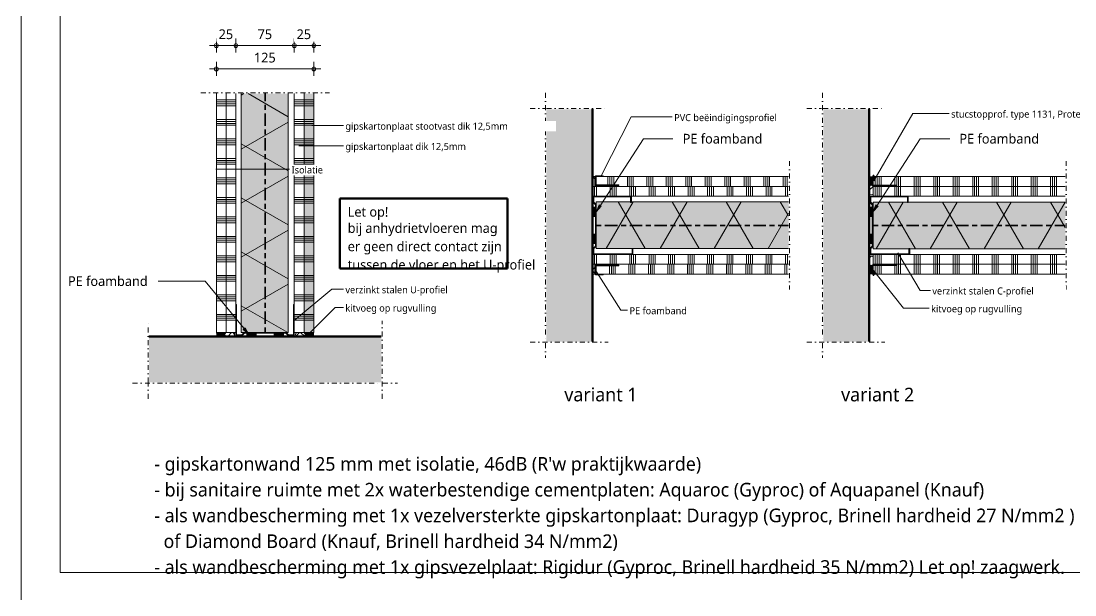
# Model space of a CAD drawing. Header units: millimetres. Extents: x -617 to 12931, y -7813 to -1363.
# Drawn here: x 1511 to 2863, y -2827 to -2091 of the extents above; entities that cross this region are included whole.
import ezdxf

# ---------------------------------------------------------------- set-up
doc = ezdxf.new("R2010")
doc.units = ezdxf.units.MM
doc.linetypes.add('Center', pattern=[31.75, 6.35, -4.7625, 15.875, -4.7625])
doc.linetypes.add('Dash dot', pattern=[15.875, 6.35, -4.7625, 0, -4.7625])
for name, color, linetype, lineweight in [('A-ANNO-DIMS', 211, 'Continuous', 13), ('A-ANNO-DIMS-5', 211, 'Continuous', 13), ('A-ANNO-IDEN', 131, 'Continuous', 18), ('A-DETL', 90, 'Continuous', 13), ('A-DETL-CNTR', 5, 'Center', 35), ('A-DETL-GENF', 92, 'Continuous', 18), ('G-ANNO-TEXT', 231, 'Continuous', 13)]:
    doc.layers.add(name, color=color, linetype=linetype, lineweight=lineweight)
doc.styles.add('Segoe UI_2', font='segoeui.ttf', dxfattribs={"height": 9})
doc.styles.add('Segoe UI_3', font='segoeui.ttf', dxfattribs={"height": 12.5})
doc.styles.add('Segoe UI_4', font='segoeui.ttf', dxfattribs={"height": 17.5})
doc.dimstyles.new('2_5_mm', dxfattribs={"dimscale": 304.8, "dimtxt": 13.092049, "dimasz": 0.016404, "dimexe": 0.029528, "dimexo": 0.0625, "dimgap": 0.014764, "dimtad": 1, "dimdec": 0, "dimzin": 0, "dimdsep": 46, "dimtxsty": 'Segoe UI_3', "dimblk1": 'DOTBLANK', "dimblk2": 'DOTBLANK', "dimsah": 1, "dimcen": 0.09, "dimdle": 0.029528, "dimazin": 0, "dimtfac": 1, "dimtdec": 4, "dimtix": 1, "dimtmove": 0, "dimatfit": 3, "dimfxl": 0.029528, "dimfxlon": 1, "dimtvp": 1, "dimtfill": 1, "dimtolj": 1, "dimtzin": 0, "dimarcsym": 2})
pattern_1 = [(60, (0, 60.8), (-51.962, 30), []), (120, (0, 60.8), (-51.962, -30), [])]

# ---------------------------------------------------------------- blocks, each defined once
blk = doc.blocks.new('42 isolatie - Type 1-3760022-22_1 Principedetails metalstud')
at = {"layer": 'A-DETL-GENF'}
blk.add_hatch(color=256, dxfattribs=at).paths.add_polyline_path([(0.3, 0.8), (306.9, 0.8), (306.9, 60.8), (0.3, 60.8), (0.3, 57.3), (0.4, 57.2), (0.4, 3.4), (0.3, 3.3)])
at = {"layer": 'A-DETL-GENF', "lineweight": 13}
h = blk.add_hatch(dxfattribs=at)
h.set_pattern_fill('FP_1', color=256, style=0, pattern_type=2)
h.set_pattern_definition(pattern_1)
h.paths.add_polyline_path([(0.3, 0.8), (306.9, 0.8), (306.9, 60.8), (0.3, 60.8), (0.3, 57.3), (0.4, 57.2), (0.4, 3.4), (0.3, 3.3)])
at = {"layer": 'A-DETL-GENF'}
for p, q in [((306.9, 60.8), (0.3, 60.8)), ((0.3, 60.8), (0.3, 57.3)), ((306.9, 60.8), (0.3, 60.8)), ((0.3, 60.8), (0.3, 57.3)), ((0.3, 3.3), (0.3, 0.8)), ((0.3, 3.3), (0.3, 0.8)), ((0.3, 0.8), (306.9, 0.8)), ((0.3, 0.8), (306.9, 0.8))]:
    blk.add_line(p, q, dxfattribs=at)
blk = doc.blocks.new('42 isolatie - Type 1-3760021-22_1 Principedetails metalstud')
at = {"layer": 'A-DETL-GENF'}
blk.add_hatch(color=256, dxfattribs=at).paths.add_polyline_path([(247.3, 0.8), (247.3, 60.8), (45.7, 60.8), (45.7, 60.1), (44.7, 60.1), (44.7, 60.8), (0.3, 60.8), (0.3, 57.9), (0.7, 57.5), (0.7, 3.6), (0.3, 3.2), (0.3, 0.8), (46.7, 0.8), (46.7, 1.1), (47.7, 1.1), (47.7, 0.8), (82.5, 0.8)])
at = {"layer": 'A-DETL-GENF', "lineweight": 13}
h = blk.add_hatch(dxfattribs=at)
h.set_pattern_fill('FP_1', color=256, style=0, pattern_type=2)
h.set_pattern_definition(pattern_1)
h.paths.add_polyline_path([(247.3, 0.8), (247.3, 60.8), (45.7, 60.8), (45.7, 60.1), (44.7, 60.1), (44.7, 60.8), (0.3, 60.8), (0.3, 57.9), (0.7, 57.5), (0.7, 3.6), (0.3, 3.2), (0.3, 0.8), (46.7, 0.8), (46.7, 1.1), (47.7, 1.1), (47.7, 0.8), (82.5, 0.8)])
at = {"layer": 'A-DETL-GENF'}
for p, q in [((44.7, 60.8), (0.3, 60.8)), ((0.3, 60.8), (0.3, 57.9)), ((44.7, 60.8), (0.3, 60.8)), ((0.3, 60.8), (0.3, 57.9)), ((247.3, 60.8), (45.7, 60.8)), ((247.3, 60.8), (45.7, 60.8)), ((0.3, 3.2), (0.3, 0.8)), ((0.3, 3.2), (0.3, 0.8)), ((0.3, 0.8), (46.7, 0.8)), ((0.3, 0.8), (46.7, 0.8)), ((47.7, 0.8), (247.3, 0.8)), ((47.7, 0.8), (247.3, 0.8))]:
    blk.add_line(p, q, dxfattribs=at)
blk = doc.blocks.new('42 isolatie - Type 1-3760020-22_1 Principedetails metalstud')
at = {"layer": 'A-DETL-GENF'}
blk.add_hatch(color=256, dxfattribs=at).paths.add_polyline_path([(0.8, -0.8), (0.8, -60.8), (202.4, -60.8), (202.4, -60.6), (203.4, -60.6), (203.4, -60.8), (247.3, -60.8), (247.3, -0.8), (201.4, -0.8), (201.4, -1.6), (200.4, -1.6), (200.4, -0.8), (50.4, -0.8)])
at = {"layer": 'A-DETL-GENF', "lineweight": 13}
h = blk.add_hatch(dxfattribs=at)
h.set_pattern_fill('FP_2', color=256, style=0, pattern_type=2)
h.set_pattern_definition([(300, (0, -60.8), (-51.962, -30), []), (240, (0, -60.8), (-51.962, 30), [])])
h.paths.add_polyline_path([(0.8, -0.8), (0.8, -60.8), (202.4, -60.8), (202.4, -60.6), (203.4, -60.6), (203.4, -60.8), (247.3, -60.8), (247.3, -0.8), (201.4, -0.8), (201.4, -1.6), (200.4, -1.6), (200.4, -0.8), (50.4, -0.8)])
at = {"layer": 'A-DETL-GENF'}
for p, q in [((200.4, -0.8), (0.8, -0.8)), ((200.4, -0.8), (0.8, -0.8)), ((247.3, -0.8), (201.4, -0.8)), ((247.3, -0.8), (201.4, -0.8)), ((247.3, -60.8), (247.3, -0.8)), ((247.3, -60.8), (247.3, -0.8)), ((0.8, -60.8), (202.4, -60.8)), ((0.8, -60.8), (202.4, -60.8)), ((203.4, -60.8), (247.3, -60.8)), ((203.4, -60.8), (247.3, -60.8))]:
    blk.add_line(p, q, dxfattribs=at)
blk = doc.blocks.new('40  gipsplaat - D12_5-V40-22_1 Principedetails metalstud')
at = {"layer": 'A-DETL-GENF', "lineweight": 13}
h = blk.add_hatch(dxfattribs=at)
h.set_pattern_fill('FP_65', color=256, style=0, pattern_type=2)
h.set_pattern_definition([(90, (-2593.607, 2315.394), (-25, 1e-15), []), (90, (-2591.107, 2315.394), (-25, 1e-15), []), (90, (-2588.607, 2315.394), (-25, 1e-15), []), (90, (-2586.107, 2315.394), (-25, 1e-15), [])])
h.paths.add_polyline_path([(0, 0), (246.5, 0), (246.5, 12.5), (0, 12.5), (0, 1.8)])
at = {"layer": 'A-DETL-GENF'}
for p, q in [((246.5, 12.5), (0, 12.5)), ((0, 12.5), (0, 2.7)), ((0, 12.5), (0, 2.7)), ((0, 2.7), (0, 0)), ((0, 2.7), (0, 0)), ((0, 0), (36, 0)), ((36, 0), (44, 0)), ((44, 0), (246.5, 0)), ((44, 0), (246.5, 0))]:
    blk.add_line(p, q, dxfattribs=at)
blk = doc.blocks.new('40  gipsplaat - D12_5-V41-22_1 Principedetails metalstud')
at = {"layer": 'A-DETL-GENF', "lineweight": 13}
h = blk.add_hatch(dxfattribs=at)
h.set_pattern_fill('FP_66', color=256, style=0, pattern_type=2)
h.set_pattern_definition([(90, (-2593.607, 2302.894), (-25, 1e-15), []), (90, (-2591.107, 2302.894), (-25, 1e-15), []), (90, (-2588.607, 2302.894), (-25, 1e-15), []), (90, (-2586.107, 2302.894), (-25, 1e-15), [])])
h.paths.add_polyline_path([(0, 0), (246.5, 0), (246.5, 12.5), (0, 12.5), (0, 0.3)])
at = {"layer": 'A-DETL-GENF'}
for p, q in [((246.5, 12.5), (0, 12.5)), ((0, 12.5), (0, 0)), ((246.5, 12.5), (0, 12.5)), ((0, 0), (246.5, 0)), ((0, 0), (246.5, 0))]:
    blk.add_line(p, q, dxfattribs=at)
blk = doc.blocks.new('40  gipsplaat - D12_5-V42-22_1 Principedetails metalstud')
at = {"layer": 'A-DETL-GENF', "lineweight": 13}
h = blk.add_hatch(dxfattribs=at)
h.set_pattern_fill('FP_67', color=256, style=0, pattern_type=2)
h.set_pattern_definition([(90, (-2593.607, 2402.894), (-25, 1e-15), []), (90, (-2591.107, 2402.894), (-25, 1e-15), []), (90, (-2588.607, 2402.894), (-25, 1e-15), []), (90, (-2586.107, 2402.894), (-25, 1e-15), [])])
h.paths.add_polyline_path([(47, 0), (246.5, 0), (246.5, 12.5), (0, 12.5), (0, 0), (46, 0)])
at = {"layer": 'A-DETL-GENF'}
for p, q in [((36, 12.5), (0, 12.5)), ((0, 12.5), (0, 9.8)), ((0, 12.5), (0, 9.8)), ((0, 9.8), (0, 0)), ((0, 9.8), (0, 0)), ((0, 0), (246.5, 0)), ((46, 12.5), (36, 12.5)), ((246.5, 12.5), (46, 12.5)), ((246.5, 12.5), (46, 12.5))]:
    blk.add_line(p, q, dxfattribs=at)
blk = doc.blocks.new('40  gipsplaat - D12_5-V43-22_1 Principedetails metalstud')
at = {"layer": 'A-DETL-GENF', "lineweight": 13}
h = blk.add_hatch(dxfattribs=at)
h.set_pattern_fill('FP_68', color=256, style=0, pattern_type=2)
h.set_pattern_definition([(90, (-2593.607, 2415.394), (-25, 1e-15), []), (90, (-2591.107, 2415.394), (-25, 1e-15), []), (90, (-2588.607, 2415.394), (-25, 1e-15), []), (90, (-2586.107, 2415.394), (-25, 1e-15), [])])
h.paths.add_polyline_path([(197, 0), (246.5, 0), (246.5, 12.5), (0, 12.5), (0, 0)])
at = {"layer": 'A-DETL-GENF'}
for p, q in [((246.5, 12.5), (0, 12.5)), ((0, 12.5), (0, 0)), ((246.5, 12.5), (0, 12.5)), ((0, 0), (246.5, 0)), ((0, 0), (246.5, 0))]:
    blk.add_line(p, q, dxfattribs=at)
blk = doc.blocks.new('22 metalstud profiel - 75 mm vert-2069729-22_1 Principedetails metalstud')
at = {"layer": 'A-DETL-GENF'}
for points in [[(-23.5, -3), (-11.5, -3), (-11.5, 1), (-23.5, 1)], [(11.5, -3), (23.5, -3), (23.5, 1), (11.5, 1)], [(-37.5, -50), (-36.5, -51), (-29.5, -51), (-29.5, -50), (-36.5, -50), (-36.5, -1), (-29.9, -1), (-26.9, -4), (26.9, -4), (29.9, -1), (36.5, -1), (36.5, -48), (29.5, -48), (29.5, -49), (36.5, -49), (37.5, -48), (37.5, -1), (36.5, 0), (29.5, 0), (26.5, -3), (-26.5, -3), (-29.5, 0), (-36.5, 0), (-37.5, -1), (-37.5, -12.9)]]:
    blk.add_hatch(color=256, dxfattribs=at).paths.add_polyline_path(points)
for p, q in [((-36.5, 0), (-37.5, -1)), ((-29.5, 0), (-36.5, 0)), ((-26.5, -3), (-29.5, 0)), ((-23.5, 1), (-23.5, -3)), ((-11.5, -3), (-11.5, 1)), ((11.5, 1), (11.5, -3)), ((23.5, -3), (23.5, 1)), ((29.5, 0), (26.5, -3)), ((36.5, 0), (29.5, 0)), ((37.5, -1), (36.5, 0)), ((-37.5, -1), (-37.5, -50)), ((-36.5, -50), (-36.5, -1)), ((-36.5, -1), (-29.9, -1)), ((-29.9, -1), (-26.9, -4)), ((-26.9, -4), (26.9, -4)), ((26.5, -3), (-26.5, -3)), ((26.9, -4), (29.9, -1)), ((29.9, -1), (36.5, -1)), ((36.5, -1), (36.5, -48)), ((37.5, -48), (37.5, -1)), ((-37.5, -50), (-36.5, -51)), ((-29.5, -50), (-36.5, -50)), ((-36.5, -51), (-29.5, -51)), ((-29.5, -51), (-29.5, -50)), ((36.5, -48), (29.5, -48)), ((29.5, -48), (29.5, -49)), ((29.5, -49), (36.5, -49)), ((36.5, -49), (37.5, -48))]:
    blk.add_line(p, q, dxfattribs=at)
blk = doc.blocks.new('40  gipsplaat - D12_5-V44-22_1 Principedetails metalstud')
at = {"layer": 'A-DETL-GENF', "lineweight": 13}
h = blk.add_hatch(dxfattribs=at)
h.set_pattern_fill('FP_69', color=256, style=0, pattern_type=2)
h.set_pattern_definition([(270, (2500.422, 1786.153), (25, 1e-15), []), (270, (2502.922, 1786.153), (25, 1e-15), []), (270, (2505.422, 1786.153), (25, 1e-15), []), (270, (2507.922, 1786.153), (25, 1e-15), [])])
h.paths.add_polyline_path([(0, 12.5), (0, 0), (306.5, 0), (306.5, 12.5), (36, 12.5)])
at = {"layer": 'A-DETL-GENF'}
for p, q in [((306.5, 12.5), (0, 12.5)), ((0, 12.5), (0, 2.7)), ((0, 12.5), (0, 2.7)), ((0, 2.7), (0, 0)), ((0, 2.7), (0, 0)), ((0, 0), (36, 0)), ((36, 0), (306.5, 0)), ((36, 0), (306.5, 0))]:
    blk.add_line(p, q, dxfattribs=at)
blk = doc.blocks.new('40  gipsplaat - D12_5-V45-22_1 Principedetails metalstud')
at = {"layer": 'A-DETL-GENF', "lineweight": 13}
h = blk.add_hatch(dxfattribs=at)
h.set_pattern_fill('FP_70', color=256, style=0, pattern_type=2)
h.set_pattern_definition([(270, (2500.422, 1773.653), (25, 1e-15), []), (270, (2502.922, 1773.653), (25, 1e-15), []), (270, (2505.422, 1773.653), (25, 1e-15), []), (270, (2507.922, 1773.653), (25, 1e-15), [])])
h.paths.add_polyline_path([(0, 12.5), (0, 0), (306.5, 0), (306.5, 12.5), (119.7, 12.5)])
at = {"layer": 'A-DETL-GENF'}
for p, q in [((306.5, 12.5), (0, 12.5)), ((0, 12.5), (0, 0)), ((306.5, 12.5), (0, 12.5)), ((0, 0), (306.5, 0)), ((0, 0), (306.5, 0))]:
    blk.add_line(p, q, dxfattribs=at)
blk = doc.blocks.new('40  gipsplaat - D12_5-V46-22_1 Principedetails metalstud')
at = {"layer": 'A-DETL-GENF', "lineweight": 13}
h = blk.add_hatch(dxfattribs=at)
h.set_pattern_fill('FP_71', color=256, style=0, pattern_type=2)
h.set_pattern_definition([(270, (2500.422, 1873.653), (25, 1e-15), []), (270, (2502.922, 1873.653), (25, 1e-15), []), (270, (2505.422, 1873.653), (25, 1e-15), []), (270, (2507.922, 1873.653), (25, 1e-15), [])])
h.paths.add_polyline_path([(0, 0), (306.5, 0), (306.5, 12.5), (0, 12.5), (0, 9.8)])
at = {"layer": 'A-DETL-GENF'}
for p, q in [((36, 12.5), (0, 12.5)), ((0, 12.5), (0, 9.8)), ((0, 12.5), (0, 9.8)), ((0, 9.8), (0, 0)), ((0, 9.8), (0, 0)), ((0, 0), (306.5, 0)), ((306.5, 12.5), (36, 12.5)), ((306.5, 12.5), (36, 12.5))]:
    blk.add_line(p, q, dxfattribs=at)
blk = doc.blocks.new('40  gipsplaat - stootvast D12_5-V47-22_1 Principedetails metalstud')
at = {"layer": 'A-DETL-GENF'}
blk.add_hatch(color=256, dxfattribs=at).paths.add_polyline_path([(0, 12.2), (0, 0), (306.5, 0), (306.5, 12.5), (0, 12.5)])
at = {"layer": 'A-DETL-GENF', "lineweight": 13}
h = blk.add_hatch(dxfattribs=at)
h.set_pattern_fill('FP_72', color=256, style=0, pattern_type=2)
h.set_pattern_definition([(270, (2500.422, 1886.153), (25, 1e-15), []), (270, (2502.922, 1886.153), (25, 1e-15), []), (270, (2505.422, 1886.153), (25, 1e-15), []), (270, (2507.922, 1886.153), (25, 1e-15), [])])
h.paths.add_polyline_path([(0, 12.2), (0, 0), (306.5, 0), (306.5, 12.5), (0, 12.5)])
at = {"layer": 'A-DETL-GENF'}
for p, q in [((306.5, 12.5), (0, 12.5)), ((0, 12.5), (0, 0)), ((306.5, 12.5), (0, 12.5)), ((0, 0), (306.5, 0)), ((0, 0), (306.5, 0))]:
    blk.add_line(p, q, dxfattribs=at)
blk = doc.blocks.new('22 metalstud profiel - 75 mm hor-2069737-22_1 Principedetails metalstud')
at = {"layer": 'A-DETL-GENF'}
for points in [[(-29.5, 0), (-36.5, 0), (-37.5, -1), (-37.5, -40), (-36.5, -40), (-36.5, -1), (-29.9, -1), (-26.9, -4), (26.9, -4), (29.9, -1), (36.5, -1), (36.5, -40), (37.5, -40), (37.5, -1), (36.5, 0), (29.5, 0), (26.5, -3), (-26.5, -3)], [(-23.5, 1), (-23.5, -3), (-11.5, -3), (-11.5, 1)], [(11.5, 1), (11.5, -3), (23.5, -3), (23.5, 1)]]:
    blk.add_hatch(color=256, dxfattribs=at).paths.add_polyline_path(points)
for p, q in [((-36.5, 0), (-37.5, -1)), ((-29.5, 0), (-36.5, 0)), ((-26.5, -3), (-29.5, 0)), ((-23.5, 1), (-23.5, -3)), ((-11.5, -3), (-11.5, 1)), ((11.5, 1), (11.5, -3)), ((23.5, -3), (23.5, 1)), ((29.5, 0), (26.5, -3)), ((36.5, 0), (29.5, 0)), ((37.5, -1), (36.5, 0)), ((-37.5, -1), (-37.5, -40)), ((-36.5, -40), (-36.5, -1)), ((-36.5, -1), (-29.9, -1)), ((-29.9, -1), (-26.9, -4)), ((-26.9, -4), (26.9, -4)), ((26.5, -3), (-26.5, -3)), ((26.9, -4), (29.9, -1)), ((29.9, -1), (36.5, -1)), ((36.5, -1), (36.5, -40)), ((37.5, -40), (37.5, -1)), ((-37.5, -40), (-36.5, -40)), ((36.5, -40), (37.5, -40)), ((37.5, -40), (36.5, -40))]:
    blk.add_line(p, q, dxfattribs=at)
blk = doc.blocks.new('00 afbreeklijn 1 s l - Type 1-V18-22_1 Principedetails metalstud')
at = {"layer": 'A-DETL-GENF', "linetype": 'Dash dot'}
blk.add_line((145, 0), (-20, 0), dxfattribs=at)
blk = doc.blocks.new('40  gipsplaat - D12_5-V58-22_1 Principedetails metalstud')
at = {"layer": 'A-DETL-GENF', "lineweight": 13}
h = blk.add_hatch(dxfattribs=at)
h.set_pattern_fill('FP_79', color=256, style=0, pattern_type=2)
h.set_pattern_definition([(90, (-2233.607, 2315.394), (-25, 1e-15), []), (90, (-2231.107, 2315.394), (-25, 1e-15), []), (90, (-2228.607, 2315.394), (-25, 1e-15), []), (90, (-2226.107, 2315.394), (-25, 1e-15), [])])
h.paths.add_polyline_path([(1, 0), (251.5, 0), (251.5, 12.5), (0, 12.5), (0, 0)])
at = {"layer": 'A-DETL-GENF'}
for p, q in [((3, 12.5), (0, 12.5)), ((0, 0), (2, 0)), ((0, 0), (2, 0)), ((2, 0), (41, 0)), ((251.5, 12.5), (3, 12.5)), ((41, 0), (49, 0)), ((49, 0), (251.5, 0)), ((49, 0), (251.5, 0))]:
    blk.add_line(p, q, dxfattribs=at)
blk = doc.blocks.new('40  gipsplaat - D12_5-V59-22_1 Principedetails metalstud')
at = {"layer": 'A-DETL-GENF', "lineweight": 13}
h = blk.add_hatch(dxfattribs=at)
h.set_pattern_fill('FP_80', color=256, style=0, pattern_type=2)
h.set_pattern_definition([(90, (-2236.607, 2302.894), (-25, 1e-15), []), (90, (-2234.107, 2302.894), (-25, 1e-15), []), (90, (-2231.607, 2302.894), (-25, 1e-15), []), (90, (-2229.107, 2302.894), (-25, 1e-15), [])])
h.paths.add_polyline_path([(2, 0), (248.5, 0), (248.5, 12.5), (2, 12.5), (2, 2), (31, 2), (31, 1), (1, 1), (1, 12.5), (0, 12.5), (0, 0), (1, 0)])
at = {"layer": 'A-DETL-GENF'}
for p, q in [((1, 12.5), (0, 12.5)), ((0, 12.5), (0, 0)), ((1, 12.5), (0, 12.5)), ((0, 0), (248.5, 0)), ((0, 0), (248.5, 0)), ((11, 12.5), (2, 12.5)), ((248.5, 12.5), (11, 12.5)), ((248.5, 12.5), (11, 12.5))]:
    blk.add_line(p, q, dxfattribs=at)
blk = doc.blocks.new('40  gipsplaat - D12_5-V60-22_1 Principedetails metalstud')
at = {"layer": 'A-DETL-GENF', "lineweight": 13}
h = blk.add_hatch(dxfattribs=at)
h.set_pattern_fill('FP_81', color=256, style=0, pattern_type=2)
h.set_pattern_definition([(90, (-2233.607, 2402.894), (-25, 1e-15), []), (90, (-2231.107, 2402.894), (-25, 1e-15), []), (90, (-2228.607, 2402.894), (-25, 1e-15), []), (90, (-2226.107, 2402.894), (-25, 1e-15), [])])
h.paths.add_polyline_path([(2, 0), (251.5, 0), (251.5, 12.5), (0, 12.5), (0, 0), (1, 0)])
at = {"layer": 'A-DETL-GENF'}
for p, q in [((2, 12.5), (0, 12.5)), ((2, 12.5), (0, 12.5)), ((0, 0), (1, 0)), ((1, 0), (3, 0)), ((41, 12.5), (2, 12.5)), ((3, 0), (251.5, 0)), ((51, 12.5), (41, 12.5)), ((251.5, 12.5), (51, 12.5)), ((251.5, 12.5), (51, 12.5))]:
    blk.add_line(p, q, dxfattribs=at)
blk = doc.blocks.new('40  gipsplaat - D12_5-V61-22_1 Principedetails metalstud')
at = {"layer": 'A-DETL-GENF', "lineweight": 13}
h = blk.add_hatch(dxfattribs=at)
h.set_pattern_fill('FP_82', color=256, style=0, pattern_type=2)
h.set_pattern_definition([(90, (-2234.607, 2415.394), (-25, 1e-15), []), (90, (-2232.107, 2415.394), (-25, 1e-15), []), (90, (-2229.607, 2415.394), (-25, 1e-15), []), (90, (-2227.107, 2415.394), (-25, 1e-15), [])])
h.paths.add_polyline_path([(33, 0), (250.5, 0), (250.5, 12.5), (2, 12.5), (2, 0), (3, 0), (3, 11.5), (33, 11.5), (33, 10.5), (4, 10.5), (4, 0), (13, 0)])
at = {"layer": 'A-DETL-GENF'}
for p, q in [((250.5, 12.5), (2, 12.5)), ((250.5, 12.5), (2, 12.5)), ((2, 0), (3, 0)), ((2, 0), (3, 0)), ((13, 0), (250.5, 0)), ((13, 0), (250.5, 0))]:
    blk.add_line(p, q, dxfattribs=at)
blk = doc.blocks.new('30 rugvulling kitvoeg - vierkante rugvulling-V62-22_1 Principedetails metalstud')
at = {"layer": 'A-DETL-GENF', "lineweight": 13}
h = blk.add_hatch(dxfattribs=at)
h.set_pattern_fill('FP_83', color=256, style=0, pattern_type=2)
h.set_pattern_definition([(45, (-2243.607, 2415.394), (-10.6066, 10.6066), []), (135, (-2243.607, 2415.394), (-10.6066, -10.6066), [])])
h.paths.add_polyline_path([(3, 0), (3, 12.5), (0, 12.5), (0, 0)])
at = {"layer": 'A-DETL-GENF'}
for p, q in [((3, 12.5), (0, 12.5)), ((0, 0), (3, 0)), ((3, 0), (3, 12.5))]:
    blk.add_line(p, q, dxfattribs=at)
blk = doc.blocks.new('42 PVC beëindigingsprofiel - Type 3741-2060503-22_1 Principedetails metalstud')
at = {"layer": 'A-DETL-GENF'}
for p, q in [((-2, 2), (-31, 2)), ((-31, 2), (-31, 1)), ((-31, 1), (-1, 1)), ((-1, 13.5), (-11, 13.5)), ((-11, 13.5), (-11, 12.5)), ((-11, 12.5), (-2, 12.5)), ((-2, 12.5), (-2, 2)), ((-1, 1), (-1, 13.5))]:
    blk.add_line(p, q, dxfattribs=at)
blk = doc.blocks.new('42 PVC beëindigingsprofiel - Type 3741-4977620-22_1 Principedetails metalstud')
at = {"layer": 'A-DETL-GENF'}
for p, q in [((-1, -1), (-31, -1)), ((-31, -1), (-31, -2)), ((-31, -2), (-2, -2)), ((-2, -12.5), (-11, -12.5)), ((-11, -12.5), (-11, -13.5)), ((-11, -13.5), (-1, -13.5)), ((-2, -2), (-2, -12.5)), ((-1, -13.5), (-1, -1))]:
    blk.add_line(p, q, dxfattribs=at)
blk = doc.blocks.new('30 rugvulling kitvoeg - vierkante rugvulling-V63-22_1 Principedetails metalstud')
at = {"layer": 'A-DETL-GENF', "lineweight": 13}
h = blk.add_hatch(dxfattribs=at)
h.set_pattern_fill('FP_84', color=256, style=0, pattern_type=2)
h.set_pattern_definition([(45, (-2243.607, 2302.894), (-10.6066, 10.6066), []), (135, (-2243.607, 2302.894), (-10.6066, -10.6066), [])])
h.paths.add_polyline_path([(3, 0), (3, 12.5), (0, 12.5), (0, 0)])
at = {"layer": 'A-DETL-GENF'}
for p, q in [((3, 12.5), (0, 12.5)), ((0, 0), (3, 0)), ((3, 0), (3, 12.5))]:
    blk.add_line(p, q, dxfattribs=at)
blk = doc.blocks.new('42 stucstopprofiel droogbouw - type 1131-4980358-22_1 Principedetails metalstud')
at = {"layer": 'A-DETL-GENF', "lineweight": 35}
for p, q in [((-30, -1), (0, -1)), ((-1, -14), (-1, -9)), ((0, -12.5), (0, -14)), ((0, -14), (-1, -14))]:
    blk.add_line(p, q, dxfattribs=at)
blk = doc.blocks.new('42 stucstopprofiel droogbouw - type 1131-1546509-22_1 Principedetails metalstud')
at = {"layer": 'A-DETL-GENF', "lineweight": 35}
for p, q in [((0, 14), (-1, 14)), ((-1, 14), (-1, 9)), ((0, 12.5), (0, 14)), ((-30, 1), (0, 1))]:
    blk.add_line(p, q, dxfattribs=at)
blk = doc.blocks.new('30 kitvoeg op rugvulling - holle kitvoeg 5mm-V500-22_1 Principedetails metalstud')
at = {"layer": 'A-DETL-GENF', "lineweight": 13}
blk.add_hatch(color=256, dxfattribs=at).paths.add_polyline_path([(5, 0), (3.3, -0.4), (1.7, -0.4), (0, 0), (0, -12.2), (0.6, -11.6), (1.3, -11.2), (2.1, -11), (2.9, -11), (3.7, -11.2), (4.4, -11.6), (5, -12.2), (5, -11)])
h = blk.add_hatch(dxfattribs=at)
h.set_pattern_fill('FP_615', color=256, style=0, pattern_type=2)
h.set_pattern_definition([(225, (2603.607, -2415.394), (10.6066, -10.6066), []), (315, (2603.607, -2415.394), (10.6066, 10.6066), [])])
h.paths.add_polyline_path([(2.1, -11), (1.3, -11.2), (0.6, -11.6), (0, -12.2), (0, -22.3), (0.6, -22.8), (1.3, -23.2), (2.1, -23.4), (2.9, -23.4), (3.7, -23.2), (4.4, -22.8), (5, -22.3), (5, -12.2), (4.4, -11.6), (3.7, -11.2), (2.9, -11)])
at = {"layer": 'A-DETL-GENF'}
blk.add_line((0, 0), (0, -12.2), dxfattribs=at)
at = {"layer": 'A-DETL-GENF', "lineweight": 13}
blk.add_line((0, -12.2), (0, -22.3), dxfattribs=at)
for centre, start, end in [((2.5, -14.4), 41.4096, 138.5904), ((2.5, -20.1), 221.4096, 318.5904)]:
    blk.add_arc(centre, 3.33, start, end, dxfattribs=at)
at = {"layer": 'A-DETL-GENF'}
blk.add_open_spline([(5, 0), (4.4, -0.2), (3.3, -0.5), (1.7, -0.5), (0.6, -0.2), (0, 0)], degree=3, dxfattribs=at)
blk = doc.blocks.new('30 kitvoeg op rugvulling - holle kitvoeg 5mm-V501-22_1 Principedetails metalstud')
at = {"layer": 'A-DETL-GENF', "lineweight": 13}
h = blk.add_hatch(dxfattribs=at)
h.set_pattern_fill('FP_616', color=256, style=0, pattern_type=2)
h.set_pattern_definition([(225, (2603.607, -2290.394), (10.6066, -10.6066), []), (315, (2603.607, -2290.394), (10.6066, 10.6066), [])])
h.paths.add_polyline_path([(2.1, 23.4), (1.3, 23.2), (0.6, 22.8), (0, 22.3), (0, 12.2), (0.6, 11.6), (1.3, 11.2), (2.1, 11), (2.9, 11), (3.7, 11.2), (4.4, 11.6), (5, 12.2), (5, 22.3), (4.4, 22.8), (3.7, 23.2), (2.9, 23.4)])
blk.add_hatch(color=256, dxfattribs=at).paths.add_polyline_path([(0, 12.2), (0, 0), (1.7, 0.4), (3.3, 0.4), (5, 0), (5, 12.2), (4.4, 11.6), (3.7, 11.2), (2.9, 11), (2.1, 11), (1.3, 11.2), (0.6, 11.6)])
blk.add_line((0, 22.3), (0, 12.2), dxfattribs=at)
at = {"layer": 'A-DETL-GENF'}
blk.add_line((0, 12.2), (0, 0), dxfattribs=at)
at = {"layer": 'A-DETL-GENF', "lineweight": 13}
for centre, start, end in [((2.5, 20.1), 41.4096, 138.5904), ((2.5, 14.4), 221.4096, 318.5904)]:
    blk.add_arc(centre, 3.33, start, end, dxfattribs=at)
at = {"layer": 'A-DETL-GENF'}
blk.add_open_spline([(0, 0), (0.6, 0.2), (1.7, 0.5), (3.3, 0.5), (4.4, 0.2), (5, 0)], degree=3, dxfattribs=at)
blk = doc.blocks.new('30 kitvoeg op rugvulling - holle kitvoeg 5mm-V504-22_1 Principedetails metalstud')
at = {"layer": 'A-DETL-GENF', "lineweight": 13}
blk.add_hatch(color=256, dxfattribs=at).paths.add_polyline_path([(0, -12.2), (0.6, -11.6), (1.3, -11.2), (2.1, -11), (2.9, -11), (3.7, -11.2), (4.4, -11.6), (5, -12.2), (5, 0), (3.3, -0.4), (1.7, -0.4), (0, 0), (0, -11.6)])
h = blk.add_hatch(dxfattribs=at)
h.set_pattern_fill('FP_619', color=256, style=0, pattern_type=2)
h.set_pattern_definition([(315, (2495.422, 1761.153), (10.6066, 10.6066), []), (45, (2495.422, 1761.153), (-10.6066, 10.6066), [])])
h.paths.add_polyline_path([(0, -22.3), (0.6, -22.8), (1.3, -23.2), (2.1, -23.4), (2.9, -23.4), (3.7, -23.2), (4.4, -22.8), (5, -22.3), (5, -12.2), (4.4, -11.6), (3.7, -11.2), (2.9, -11), (2.1, -11), (1.3, -11.2), (0.6, -11.6), (0, -12.2)])
at = {"layer": 'A-DETL-GENF'}
blk.add_line((5, -12.2), (5, 0), dxfattribs=at)
at = {"layer": 'A-DETL-GENF', "lineweight": 13}
blk.add_line((5, -22.3), (5, -12.2), dxfattribs=at)
for centre, start, end in [((2.5, -14.4), 41.4096, 138.5904), ((2.5, -20.1), 221.4096, 318.5904)]:
    blk.add_arc(centre, 3.33, start, end, dxfattribs=at)
at = {"layer": 'A-DETL-GENF'}
blk.add_open_spline([(5, 0), (4.4, -0.2), (3.3, -0.5), (1.7, -0.5), (0.6, -0.2), (0, 0)], degree=3, dxfattribs=at)
blk = doc.blocks.new('30 kitvoeg op rugvulling - holle kitvoeg 5mm-V505-22_1 Principedetails metalstud')
at = {"layer": 'A-DETL-GENF', "lineweight": 13}
h = blk.add_hatch(dxfattribs=at)
h.set_pattern_fill('FP_620', color=256, style=0, pattern_type=2)
h.set_pattern_definition([(315, (2495.422, 1886.153), (10.6066, 10.6066), []), (45, (2495.422, 1886.153), (-10.6066, 10.6066), [])])
h.paths.add_polyline_path([(0, 22.3), (0, 12.2), (0.6, 11.6), (1.3, 11.2), (2.1, 11), (2.9, 11), (3.7, 11.2), (4.4, 11.6), (5, 12.2), (5, 22.3), (4.4, 22.8), (3.7, 23.2), (2.9, 23.4), (2.1, 23.4), (1.3, 23.2), (0.6, 22.8)])
blk.add_hatch(color=256, dxfattribs=at).paths.add_polyline_path([(0, 11.6), (0, 0), (1.7, 0.4), (3.3, 0.4), (5, 0), (5, 12.2), (4.4, 11.6), (3.7, 11.2), (2.9, 11), (2.1, 11), (1.3, 11.2), (0.6, 11.6), (0, 12.2)])
blk.add_line((5, 12.2), (5, 22.3), dxfattribs=at)
at = {"layer": 'A-DETL-GENF'}
blk.add_line((5, 0), (5, 12.2), dxfattribs=at)
at = {"layer": 'A-DETL-GENF', "lineweight": 13}
for centre, start, end in [((2.5, 20.1), 41.4096, 138.5904), ((2.5, 14.4), 221.4096, 318.5904)]:
    blk.add_arc(centre, 3.33, start, end, dxfattribs=at)
at = {"layer": 'A-DETL-GENF'}
blk.add_open_spline([(0, 0), (0.6, 0.2), (1.7, 0.5), (3.3, 0.5), (4.4, 0.2), (5, 0)], degree=3, dxfattribs=at)
blk = doc.blocks.new('23 vloerweergave - 23 DI vloerweergave s e-2127734-22_1 Principedetails metalstud')
at = {"layer": 'A-DETL-GENF', "linetype": 'Dash dot'}
blk.add_hatch(color=256, dxfattribs=at).paths.add_polyline_path([(149, 0), (149, 59), (-149, 59), (-149, 0)])
for p, q in [((-150, 80), (-150, -20)), ((150, 80), (150, 61)), ((-151, 60), (-170, 60)), ((170, 60), (-149, 60)), ((150, 59), (150, -20))]:
    blk.add_line(p, q, dxfattribs=at)
at = {"layer": 'A-DETL-GENF', "lineweight": 50}
blk.add_line((-149, 0), (149, 0), dxfattribs=at)
blk = doc.blocks.new('DIMBLOCK19-22_1 Principedetails metalstud')
at = {"layer": 'A-ANNO-DIMS-5'}
for p, q in [((1761.2, -2152.3), (1761.2, -2143.3)), ((1886.2, -2152.3), (1886.2, -2143.3)), ((1752.2, -2152.3), (1895.2, -2152.3)), ((1761.2, -2152.3), (1761.2, -2161.3)), ((1886.2, -2152.3), (1886.2, -2161.3))]:
    blk.add_line(p, q, dxfattribs=at)
for centre in [(1761.2, -2152.3), (1886.2, -2152.3)]:
    blk.add_circle(centre, 2.5, dxfattribs=at)
at = {"layer": 'A-ANNO-DIMS-5', "color": 0, "insert": (1809.4, -2131.5), "char_height": 12.5, "width": 34.277, "attachment_point": 1, "line_spacing_factor": 1.142579, "style": 'Segoe UI_3', "bg_fill": 3, "box_fill_scale": 1.25, "bg_fill_color": 9, "bg_fill_true_color": 13158600, "bg_fill_transparency": 0}
blk.add_mtext('125', dxfattribs=at)
blk = doc.blocks.new('_DotBlank')
at = {"color": 0, "linetype": 'ByBlock', "lineweight": -2}
blk.add_line((-0.5, 0), (-1, 0), dxfattribs=at)
blk.add_circle((0, 0), 0.5, dxfattribs=at)
blk = doc.blocks.new('DIMBLOCK20-22_1 Principedetails metalstud')
at = {"layer": 'A-ANNO-DIMS-5'}
for p, q in [((1752.2, -2122.3), (1786.2, -2122.3)), ((1761.2, -2122.3), (1761.2, -2113.3)), ((1761.2, -2122.3), (1761.2, -2131.3)), ((1786.2, -2122.3), (1786.2, -2113.3)), ((1786.2, -2122.3), (1786.2, -2131.3))]:
    blk.add_line(p, q, dxfattribs=at)
for centre in [(1761.2, -2122.3), (1786.2, -2122.3)]:
    blk.add_circle(centre, 2.5, dxfattribs=at)
at = {"layer": 'A-ANNO-DIMS-5', "color": 0, "insert": (1764.1, -2101.5), "char_height": 12.5, "width": 22.852, "attachment_point": 1, "line_spacing_factor": 1.142579, "style": 'Segoe UI_3', "bg_fill": 3, "box_fill_scale": 1.25, "bg_fill_color": 9, "bg_fill_true_color": 13158600, "bg_fill_transparency": 0}
blk.add_mtext('25', dxfattribs=at)
blk = doc.blocks.new('DIMBLOCK21-22_1 Principedetails metalstud')
at = {"layer": 'A-ANNO-DIMS-5'}
for p, q in [((1786.2, -2122.3), (1786.2, -2113.3)), ((1786.2, -2122.3), (1861.2, -2122.3)), ((1786.2, -2122.3), (1786.2, -2131.3)), ((1861.2, -2122.3), (1861.2, -2113.3)), ((1861.2, -2122.3), (1861.2, -2131.3))]:
    blk.add_line(p, q, dxfattribs=at)
for centre in [(1786.2, -2122.3), (1861.2, -2122.3)]:
    blk.add_circle(centre, 2.5, dxfattribs=at)
at = {"layer": 'A-ANNO-DIMS-5', "color": 0, "insert": (1814.1, -2101.5), "char_height": 12.5, "width": 22.852, "attachment_point": 1, "line_spacing_factor": 1.142579, "style": 'Segoe UI_3', "bg_fill": 3, "box_fill_scale": 1.25, "bg_fill_color": 9, "bg_fill_true_color": 13158600, "bg_fill_transparency": 0}
blk.add_mtext('75', dxfattribs=at)
blk = doc.blocks.new('DIMBLOCK22-22_1 Principedetails metalstud')
at = {"layer": 'A-ANNO-DIMS-5'}
for p, q in [((1861.2, -2122.3), (1861.2, -2113.3)), ((1861.2, -2122.3), (1895.2, -2122.3)), ((1861.2, -2122.3), (1861.2, -2131.3)), ((1886.2, -2122.3), (1886.2, -2113.3)), ((1886.2, -2122.3), (1886.2, -2131.3))]:
    blk.add_line(p, q, dxfattribs=at)
for centre in [(1861.2, -2122.3), (1886.2, -2122.3)]:
    blk.add_circle(centre, 2.5, dxfattribs=at)
at = {"layer": 'A-ANNO-DIMS-5', "color": 0, "insert": (1864.1, -2101.5), "char_height": 12.5, "width": 22.852, "attachment_point": 1, "line_spacing_factor": 1.142579, "style": 'Segoe UI_3', "bg_fill": 3, "box_fill_scale": 1.25, "bg_fill_color": 9, "bg_fill_true_color": 13158600, "bg_fill_transparency": 0}
blk.add_mtext('25', dxfattribs=at)

msp = doc.modelspace()

# ---------------------------------------------------------------- hatches: boundary and pattern name
at = {"layer": 'G-ANNO-TEXT'}
for points in [[(2248.8, -2335.1), (2255, -2328.4), (2252.3, -2326.6)], [(2603.8, -2335.1), (2610, -2328.4), (2607.3, -2326.6)], [(1802.4, -2492.2), (1798, -2484.2), (1795.5, -2486.3)]]:
    msp.add_hatch(color=7, dxfattribs=at).paths.add_polyline_path(points)

# ---------------------------------------------------------------- linework, layer by layer
at = {"layer": 'A-ANNO-IDEN'}
for p, q in [((2255.2, -2288.6), (2293.5, -2213.9)), ((2293.5, -2213.9), (2348.5, -2213.9)), ((2604.7, -2295.9), (2654.7, -2209.4)), ((2654.7, -2209.4), (2703.8, -2209.4)), ((1883.5, -2224.9), (1926.7, -2224.9)), ((1866.8, -2250.9), (1926.7, -2250.9)), ((1760.5, -2281), (1857.7, -2281)), ((2635.5, -2388.3), (2664.2, -2436.3)), ((2246.6, -2409.3), (2279.9, -2461.6)), ((2601.3, -2407), (2642.6, -2459.2)), ((1861.2, -2474.9), (1909.5, -2434.7)), ((1909.5, -2434.7), (1926.7, -2434.7)), ((2664.2, -2436.3), (2679.6, -2436.3)), ((1879.3, -2492.5), (1913.7, -2458.2)), ((1913.7, -2458.2), (1926.7, -2458.2)), ((2642.6, -2459.2), (2678.1, -2459.2)), ((2279.9, -2461.6), (2291.2, -2461.6))]:
    msp.add_line(p, q, dxfattribs=at)
at = {"layer": 'A-DETL', "lineweight": 18}
for p, q in [((1510.7, -1363.2), (1510.7, -4333.2)), ((1560.7, -2798.2), (1560.7, -1523.2)), ((1560.7, -2798.2), (3560.7, -2798.2))]:
    msp.add_line(p, q, dxfattribs=at)
at = {"layer": 'A-DETL', "lineweight": 50}
for p, q in [((1919.8, -2318.4), (1919.8, -2408.4)), ((2134.8, -2318.4), (1919.8, -2318.4)), ((2134.8, -2408.4), (2134.8, -2318.4)), ((1919.8, -2408.4), (2134.8, -2408.4))]:
    msp.add_line(p, q, dxfattribs=at)
at = {"layer": 'A-DETL-CNTR'}
for p, q in [((1823.7, -2490.4), (1823.7, -2183.9)), ((2248.6, -2352.9), (2495.2, -2352.9)), ((2603.6, -2352.9), (2850.2, -2352.9))]:
    msp.add_line(p, q, dxfattribs=at)
at = {"layer": 'G-ANNO-TEXT', "color": 250}
for p, q in [((2248.8, -2335.1), (2309.2, -2241.8)), ((2309.2, -2241.8), (2346.9, -2241.8)), ((2603.8, -2335.1), (2664.2, -2241.8)), ((2664.2, -2241.8), (2701.9, -2241.8)), ((2252.3, -2326.6), (2248.8, -2335.1)), ((2248.8, -2335.1), (2255, -2328.4)), ((2255, -2328.4), (2252.3, -2326.6)), ((2607.3, -2326.6), (2603.8, -2335.1)), ((2603.8, -2335.1), (2610, -2328.4)), ((2610, -2328.4), (2607.3, -2326.6)), ((1686.9, -2424.5), (1686.6, -2424.5)), ((1747, -2424.5), (1686.9, -2424.5)), ((1802.4, -2492.2), (1747, -2424.5)), ((1798, -2484.2), (1795.5, -2486.3)), ((1795.5, -2486.3), (1802.4, -2492.2)), ((1802.4, -2492.2), (1798, -2484.2))]:
    msp.add_line(p, q, dxfattribs=at)

# ---------------------------------------------------------------- block references
at = {"layer": 'A-DETL-GENF', "linetype": 'Dash dot'}
for name, p, rotation in [('00 afbreeklijn 1 s l - Type 1-V18-22_1 Principedetails metalstud', (1886.2, -2182.9), 180), ('23 vloerweergave - 23 DI vloerweergave s e-2127734-22_1 Principedetails metalstud', (2243.6, -2352.9), 89.99999999999991), ('23 vloerweergave - 23 DI vloerweergave s e-2127734-22_1 Principedetails metalstud', (2598.6, -2352.9), 89.99999999999991), ('00 afbreeklijn 1 s l - Type 1-V18-22_1 Principedetails metalstud', (2496.2, -2415.4), 89.99999999999991), ('00 afbreeklijn 1 s l - Type 1-V18-22_1 Principedetails metalstud', (2851.2, -2415.4), 89.99999999999991), ('23 vloerweergave - 23 DI vloerweergave s e-2127734-22_1 Principedetails metalstud', (1823.7, -2495.4), 180)]:
    msp.add_blockref(name, p, dxfattribs=dict(at, rotation=rotation))
at = {"layer": 'A-DETL-GENF'}
for name, p, rotation in [('40  gipsplaat - D12_5-V45-22_1 Principedetails metalstud', (1773.7, -2490.4), 90.00000000000115), ('40  gipsplaat - D12_5-V44-22_1 Principedetails metalstud', (1786.2, -2490.4), 90.00000000000134), ('42 isolatie - Type 1-3760022-22_1 Principedetails metalstud', (1854, -2490.8), 89.99999999999991), ('40  gipsplaat - D12_5-V46-22_1 Principedetails metalstud', (1873.7, -2490.4), 90.00000000000018), ('40  gipsplaat - stootvast D12_5-V47-22_1 Principedetails metalstud', (1886.2, -2490.4), 90.00000000000018), ('42 PVC beëindigingsprofiel - Type 3741-4977620-22_1 Principedetails metalstud', (2246.6, -2302.9), 180), ('22 metalstud profiel - 75 mm vert-2069729-22_1 Principedetails metalstud', (2244.6, -2352.9), 89.99999999999991), ('22 metalstud profiel - 75 mm vert-2069729-22_1 Principedetails metalstud', (2599.6, -2352.9), 89.99999999999991), ('42 isolatie - Type 1-3760020-22_1 Principedetails metalstud', (2851, -2383.9), 180), ('42 PVC beëindigingsprofiel - Type 3741-2060503-22_1 Principedetails metalstud', (2246.6, -2402.9), 180), ('22 metalstud profiel - 75 mm hor-2069737-22_1 Principedetails metalstud', (1823.7, -2494.4), 180)]:
    msp.add_blockref(name, p, dxfattribs=dict(at, rotation=rotation))
for name, p in [('30 rugvulling kitvoeg - vierkante rugvulling-V63-22_1 Principedetails metalstud', (2243.6, -2302.9)), ('40  gipsplaat - D12_5-V59-22_1 Principedetails metalstud', (2246.6, -2302.9)), ('40  gipsplaat - D12_5-V41-22_1 Principedetails metalstud', (2603.6, -2302.9)), ('40  gipsplaat - D12_5-V58-22_1 Principedetails metalstud', (2243.6, -2315.4)), ('40  gipsplaat - D12_5-V40-22_1 Principedetails metalstud', (2603.6, -2315.4)), ('42 isolatie - Type 1-3760021-22_1 Principedetails metalstud', (2247.9, -2383.4)), ('40  gipsplaat - D12_5-V60-22_1 Principedetails metalstud', (2243.6, -2402.9)), ('40  gipsplaat - D12_5-V42-22_1 Principedetails metalstud', (2603.6, -2402.9)), ('30 rugvulling kitvoeg - vierkante rugvulling-V62-22_1 Principedetails metalstud', (2243.6, -2415.4)), ('40  gipsplaat - D12_5-V61-22_1 Principedetails metalstud', (2244.6, -2415.4)), ('40  gipsplaat - D12_5-V43-22_1 Principedetails metalstud', (2603.6, -2415.4))]:
    msp.add_blockref(name, p, dxfattribs=at)
at = {"layer": 'A-DETL-GENF', "lineweight": 13}
for name, p, rotation in [('30 kitvoeg op rugvulling - holle kitvoeg 5mm-V501-22_1 Principedetails metalstud', (2603.6, -2290.4), 180), ('30 kitvoeg op rugvulling - holle kitvoeg 5mm-V500-22_1 Principedetails metalstud', (2603.6, -2415.4), 180), ('30 kitvoeg op rugvulling - holle kitvoeg 5mm-V504-22_1 Principedetails metalstud', (1761.2, -2495.4), 89.99999999999898), ('30 kitvoeg op rugvulling - holle kitvoeg 5mm-V505-22_1 Principedetails metalstud', (1886.2, -2495.4), 90.00000000000102)]:
    msp.add_blockref(name, p, dxfattribs=dict(at, rotation=rotation))
at = {"layer": 'A-DETL-GENF', "lineweight": 35, "rotation": 180}
for name, p in [('42 stucstopprofiel droogbouw - type 1131-4980358-22_1 Principedetails metalstud', (2603.6, -2302.9)), ('42 stucstopprofiel droogbouw - type 1131-1546509-22_1 Principedetails metalstud', (2603.6, -2402.9))]:
    msp.add_blockref(name, p, dxfattribs=at)

# ---------------------------------------------------------------- texts
at = {"layer": 'G-ANNO-TEXT', "color": 7, "attachment_point": 1}
for s, insert, char_height, width, style in [('PE foamband', (2359.4, -2235.5), 12.5, 125.063, 'Segoe UI_3'), ('PE foamband', (2714.4, -2235.5), 12.5, 125.063, 'Segoe UI_3'), ('Let op!', (1929.7, -2329.3), 12.5, 65.338, 'Segoe UI_3'), ('bij anhydrietvloeren mag', (1929.7, -2350.1), 12.5, 234.494, 'Segoe UI_3'), ('er geen direct contact zijn', (1929.7, -2373.6), 12.5, 243.312, 'Segoe UI_3'), ('tussen de vloer en het U-profiel', (1929.7, -2397.1), 12.5, 297.025, 'Segoe UI_3'), ('PE foamband', (1570.9, -2418.2), 12.5, 125.063, 'Segoe UI_3'), ('variant 1', (2207.6, -2561.2), 17.5, 113.84, 'Segoe UI_4'), ('variant 2', (2562.6, -2561.2), 17.5, 113.84, 'Segoe UI_4'), ("- gipskartonwand 125 mm met isolatie, 46dB (R'w praktijkwaarde)", (1681.6, -2650.1), 17.5, 867.426, 'Segoe UI_4'), ('- bij sanitaire ruimte met 2x waterbestendige cementplaten: Aquaroc (Gyproc) of Aquapanel (Knauf)', (1681.6, -2683.2), 17.5, 1316.772, 'Segoe UI_4'), ('- als wandbescherming met 1x vezelversterkte gipskartonplaat: Duragyp (Gyproc, Brinell hardheid 27 N/mm2 )', (1681.6, -2716.2), 17.5, 1455.063, 'Segoe UI_4'), ('  of Diamond Board (Knauf, Brinell hardheid 34 N/mm2)', (1681.6, -2749.3), 17.5, 736.751, 'Segoe UI_4'), ('- als wandbescherming met 1x gipsvezelplaat: Rigidur (Gyproc, Brinell hardheid 35 N/mm2) Let op! zaagwerk.', (1681.6, -2782.4), 17.5, 1444.24, 'Segoe UI_4')]:
    msp.add_mtext(s, dxfattribs=dict(at, insert=insert, char_height=char_height, width=width, style=style))

# ---------------------------------------------------------------- dimensions: what is measured, and where the dimension line sits
at = {"layer": 'A-ANNO-DIMS'}
dim = msp.add_linear_dim(base=(1886.2, -2152.3), p1=(1761.2, -2143.3), p2=(1886.2, -2143.3), dimstyle='2_5_mm', override={"dimpost": '<>', "dimfxl": 125}, dxfattribs=at)
dim.commit()
dim.dimension.update_dxf_attribs({"geometry": 'DIMBLOCK19-22_1 Principedetails metalstud', "text_midpoint": (1823.7, -2141.3)})

# ---------------------------------------------------------------- next in the draw order: texts
at = {"layer": 'A-ANNO-IDEN', "lineweight": 13, "char_height": 9, "attachment_point": 1, "style": 'Segoe UI_2', "bg_fill": 3, "box_fill_scale": 1.25, "bg_fill_color": 9, "bg_fill_true_color": 13158600, "bg_fill_transparency": 0}
for s, insert, width in [('stucstopprof. type 1131, Protektor', (2703.8, -2205.7), 242.911), ('PVC beëindigingsprofiel', (2348.5, -2210.2), 171.962), ('gipskartonplaat stootvast dik 12,5mm', (1926.7, -2221.2), 267.764), ('gipskartonplaat dik 12,5mm', (1926.7, -2247.2), 198.818), ('Isolatie', (1857.7, -2277.3), 50.506), ('verzinkt stalen U-profiel', (1926.7, -2431), 169.958), ('verzinkt stalen C-profiel', (2679.6, -2432.6), 169.156), ('kitvoeg op rugvulling', (1926.7, -2454.5), 152.321), ('PE foamband', (2291.2, -2457.9), 93.797), ('kitvoeg op rugvulling', (2678.1, -2455.5), 152.321)]:
    msp.add_mtext(s, dxfattribs=dict(at, insert=insert, width=width))

# ---------------------------------------------------------------- next in the draw order: dimensions: what is measured, and where the dimension line sits
at = {"layer": 'A-ANNO-DIMS'}
dim = msp.add_linear_dim(base=(1786.2, -2122.3), p1=(1761.2, -2113.3), p2=(1786.2, -2113.3), dimstyle='2_5_mm', override={"dimpost": '<>', "dimfxl": 25}, dxfattribs=at)
dim.commit()
dim.dimension.update_dxf_attribs({"geometry": 'DIMBLOCK20-22_1 Principedetails metalstud', "text_midpoint": (1773.7, -2111.3)})

# ---------------------------------------------------------------- next in the draw order: dimensions: what is measured, and where the dimension line sits
dim = msp.add_linear_dim(base=(1861.2, -2122.3), p1=(1786.2, -2113.3), p2=(1861.2, -2113.3), dimstyle='2_5_mm', override={"dimpost": '<>', "dimfxl": 75}, dxfattribs=at)
dim.commit()
dim.dimension.update_dxf_attribs({"geometry": 'DIMBLOCK21-22_1 Principedetails metalstud', "text_midpoint": (1823.7, -2111.4)})

# ---------------------------------------------------------------- next in the draw order: dimensions: what is measured, and where the dimension line sits
dim = msp.add_linear_dim(base=(1886.2, -2122.3), p1=(1861.2, -2113.3), p2=(1886.2, -2113.3), dimstyle='2_5_mm', override={"dimpost": '<>', "dimfxl": 25}, dxfattribs=at)
dim.commit()
dim.dimension.update_dxf_attribs({"geometry": 'DIMBLOCK22-22_1 Principedetails metalstud', "text_midpoint": (1873.7, -2111.3)})

doc.saveas('drawing.dxf')
